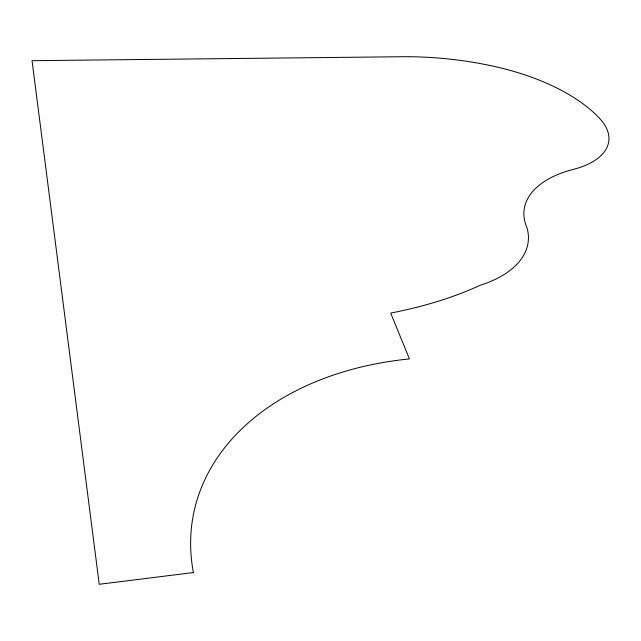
<?xml version="1.0" encoding="UTF-8"?>
<svg xmlns="http://www.w3.org/2000/svg" width="641" height="641" viewBox="0 0 641 641"><rect width="100%" height="100%" fill="white"/><g stroke="black" fill="none" stroke-linecap="round" stroke-linejoin="round"><path stroke-width="0.96" d="M193.39 572.557L99.235 584.272L32.05 60.687L401.29 56.737A212.299 107.96 5.9 0 1 492.032 65.919A171.363 85.317 6 0 1 599.72 118.553A86.872 42.186 7.4 0 1 573.102 169.464A122.183 63.788 10.6 0 0 527.295 199.479A110.741 57.826 10.3 0 0 527.046 227.932A113.353 61.832 5.7 0 1 480.47 285.157A307.496 156.845 2.4 0 1 390.681 313.072L409.447 358.928A296.198 209.583 10.5 0 0 193.39 572.557"/></g></svg>
